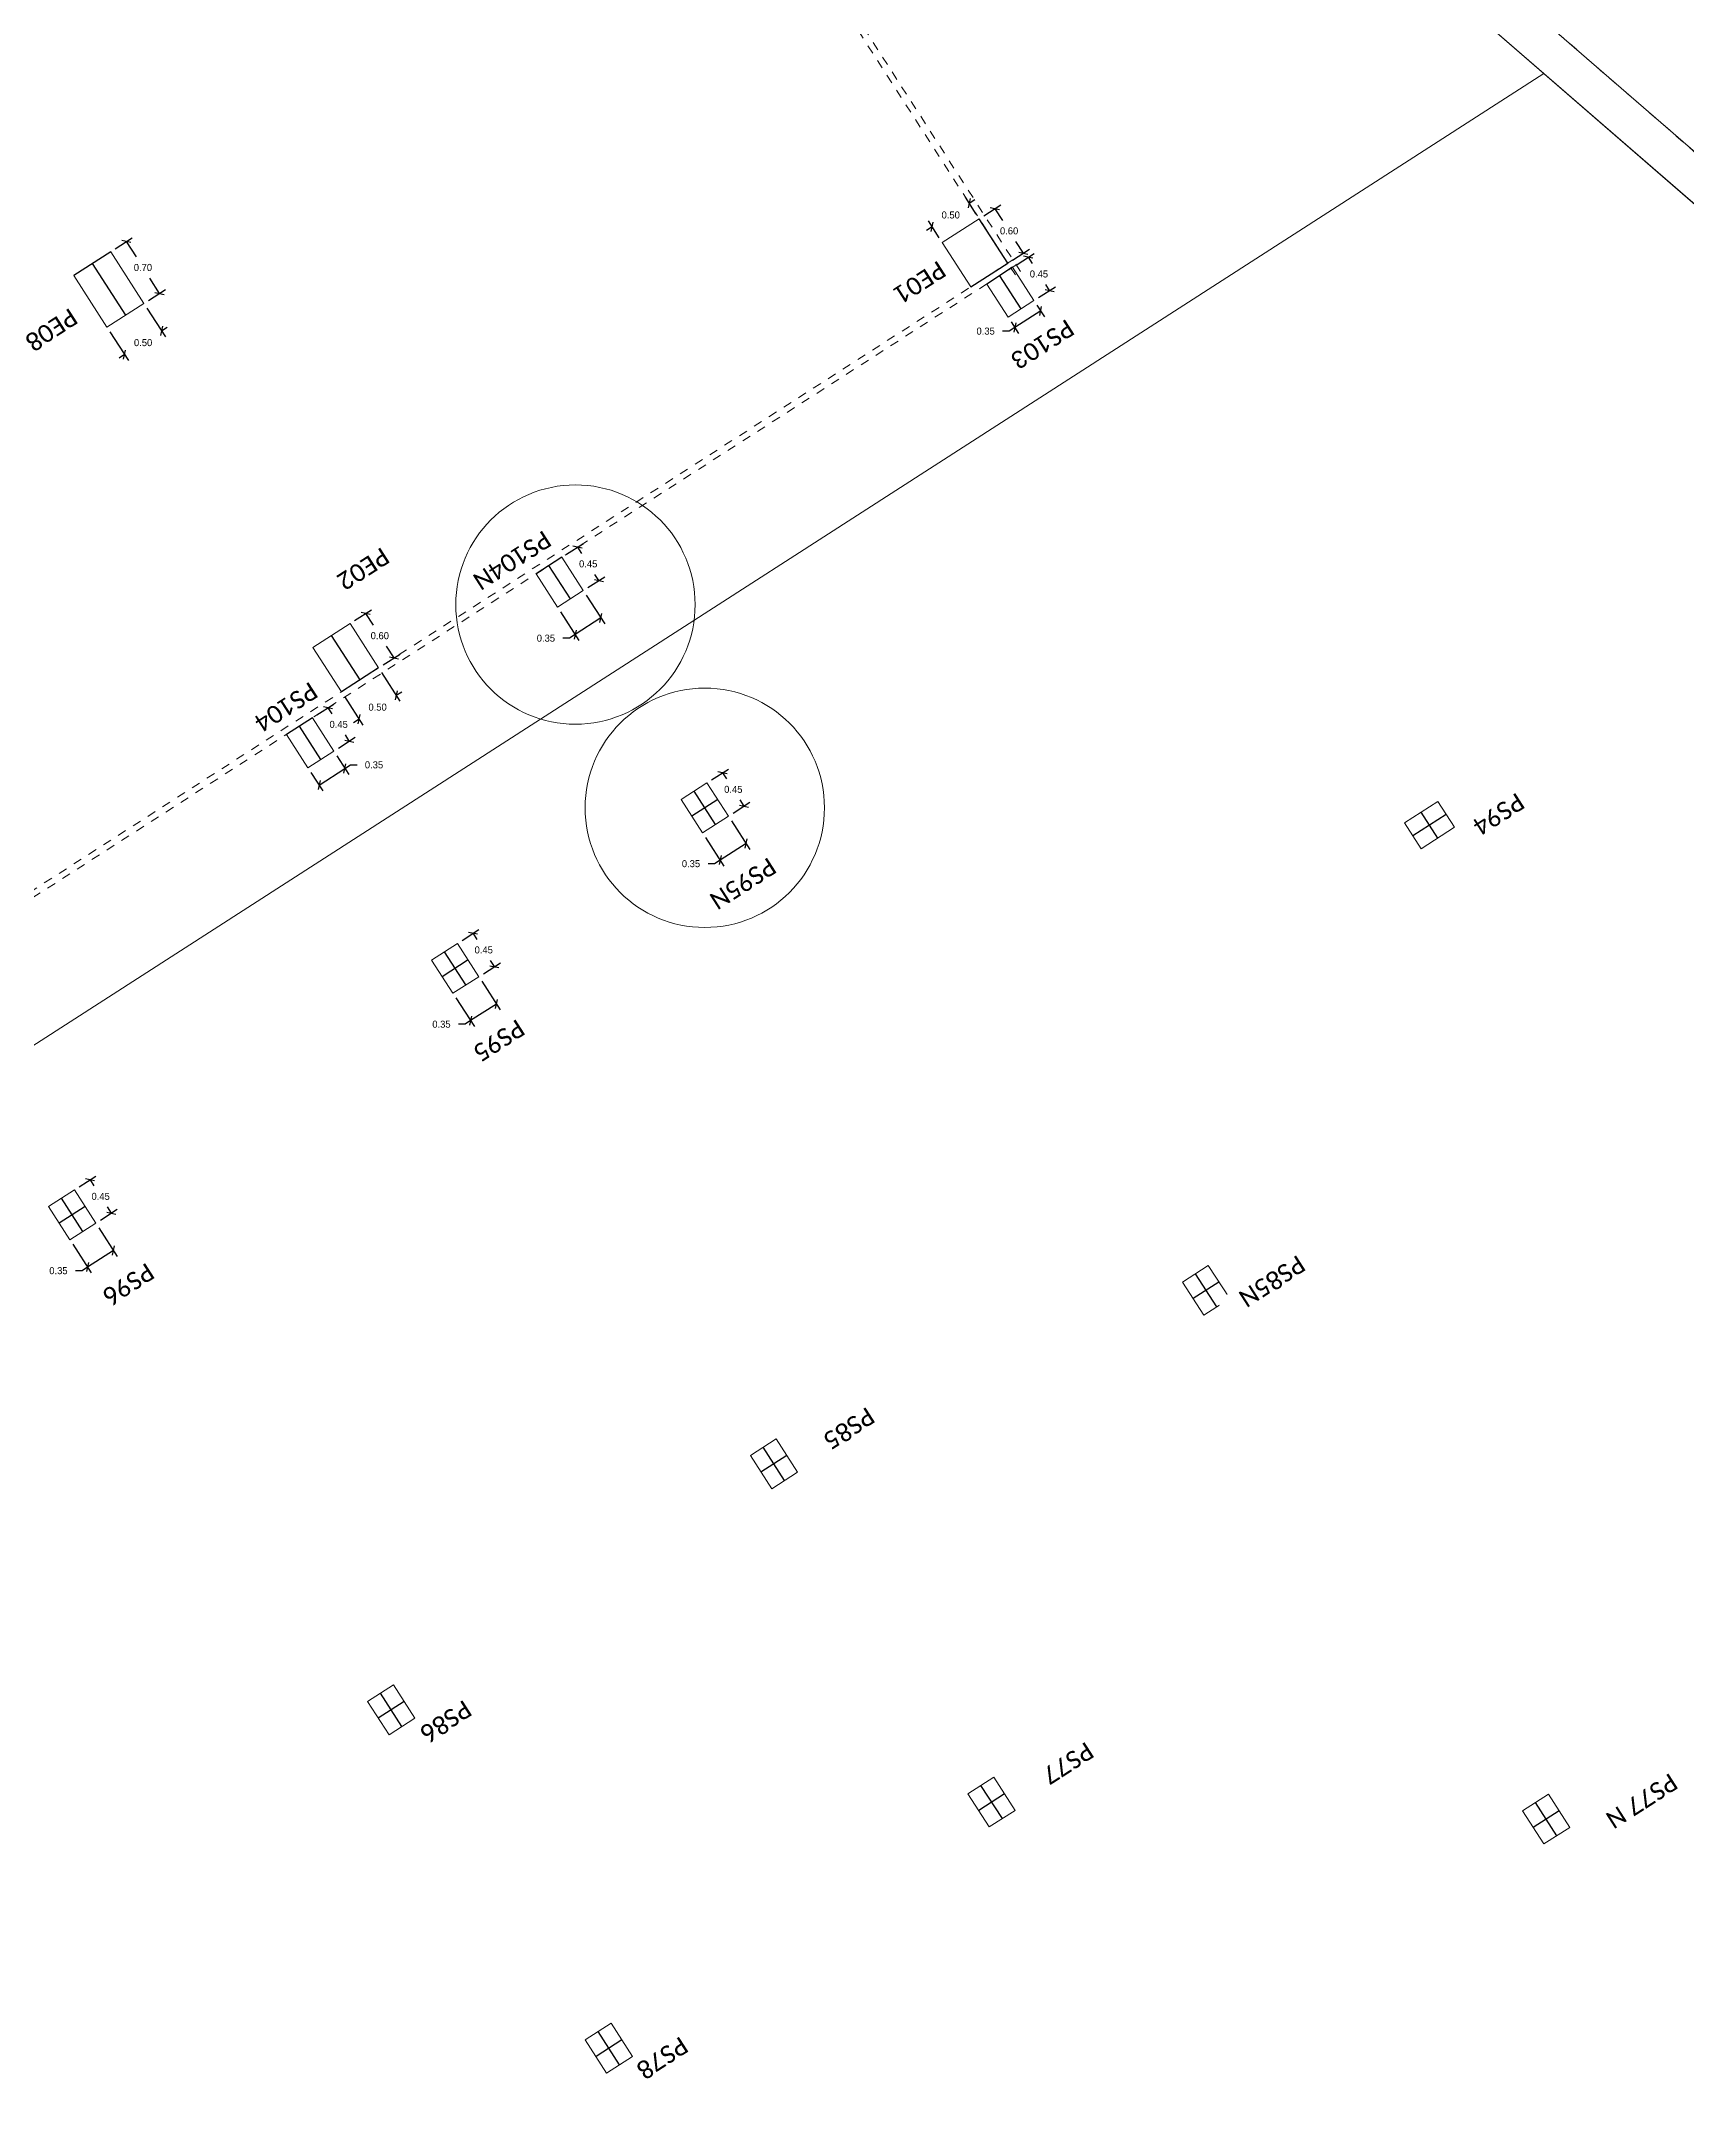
# Model space of a CAD drawing. Header units: metres. Extents: x 448 to 592, y 494 to 631.
# Drawn here: x 518.37 to 537.08, y 574.95 to 598.52 of the extents above; entities that cross this region are included whole.
import ezdxf

# ---------------------------------------------------------------- set-up
doc = ezdxf.new("R2010")
doc.units = ezdxf.units.M
doc.linetypes.add('Trazo general', pattern=[0.001875, 0.00125, -0.000625])
for name, color, linetype, lineweight, true_color in [('0-AR-TXT-1', 5, 'Continuous', 5, 0x0000ff), ('0-AR-TXT-2', 7, 'Continuous', 5, 0xae3800), ('00-AUX-6', 5, 'Trazo general', 5, 0x0000ff), ('00-AUX-7', 7, 'Continuous', 25, 0xff8000)]:
    doc.layers.add(name, color=color, linetype=linetype, lineweight=lineweight, true_color=true_color)
for name, color, linetype, lineweight in [('00-AUX-2', 7, 'Continuous', 5), ('1-AR-PILARES', 7, 'Continuous', 5), ('1-AR-VISTA', 7, 'Continuous', 5), ('SECC_COTAS', 255, 'Continuous', 9)]:
    doc.layers.add(name, color=color, linetype=linetype, lineweight=lineweight)
doc.styles.add('Calibri', font='calibri.ttf', dxfattribs={"height": 0.2})
doc.dimstyles.get("Standard").update_dxf_attribs({"dimtxt": 0.18, "dimasz": 0.18, "dimexe": 0.18, "dimexo": 0.0625, "dimgap": 0.09, "dimtad": 0, "dimtih": 1, "dimtoh": 1, "dimzin": 0, "dimdsep": 46, "dimtxsty": 'Standard', "dimcen": 0.09, "dimadec": 0, "dimazin": 0, "dimtfac": 1, "dimtdec": 4, "dimtofl": 0, "dimtmove": 0, "dimatfit": 3, "dimfxl": 1, "dimtolj": 1, "dimtzin": 0, "dimarcsym": 0})

# ---------------------------------------------------------------- blocks, each defined once
blk = doc.blocks.new('_Oblique')
at = {"color": 0, "linetype": 'ByBlock', "lineweight": -2}
blk.add_line((-0.5, -0.5), (0.5, 0.5), dxfattribs=at)
blk = doc.blocks.new('*D583')
at = {"layer": 'Defpoints', "color": 0, "transparency": 16777216}
for p in [(521.69, 590.452), (521.396, 590.263), (521.523, 590.066)]:
    blk.add_point(p, dxfattribs=at)
at = {"layer": 'SECC_COTAS', "color": 0, "lineweight": -2, "transparency": 16777216}
for p, q in [((521.43, 590.21), (521.566, 589.999)), ((521.523, 590.066), (521.817, 590.255)), ((521.724, 590.4), (521.86, 590.188)), ((521.817, 590.255), (521.88, 590.296)), ((521.88, 590.296), (521.955, 590.296))]:
    blk.add_line(p, q, dxfattribs=at)
at = {"layer": 'SECC_COTAS', "color": 0, "lineweight": -2, "transparency": 16777216, "xscale": 0.075, "yscale": 0.075, "zscale": 0.075}
for p, rotation in [((521.817, 590.255), 32.75532757307702), ((521.523, 590.066), 212.7553275730771)]:
    blk.add_blockref('_Oblique', p, dxfattribs=dict(at, rotation=rotation))
at = {"layer": 'SECC_COTAS', "color": 0, "transparency": 16777216, "insert": (522.148, 590.296), "char_height": 0.08, "attachment_point": 5}
blk.add_mtext('\\A1;0.35', dxfattribs=at)
blk = doc.blocks.new('*D584')
at = {"layer": 'Defpoints', "color": 0, "transparency": 16777216}
for p in [(521.624, 590.945), (521.447, 590.831), (521.69, 590.452)]:
    blk.add_point(p, dxfattribs=at)
at = {"layer": 'SECC_COTAS', "color": 0, "lineweight": -2, "transparency": 16777216}
for p, q in [((521.499, 590.865), (521.691, 590.988)), ((521.624, 590.945), (521.668, 590.876)), ((521.743, 590.486), (521.935, 590.61)), ((521.867, 590.566), (521.823, 590.636))]:
    blk.add_line(p, q, dxfattribs=at)
at = {"layer": 'SECC_COTAS', "color": 0, "lineweight": -2, "transparency": 16777216, "xscale": 0.075, "yscale": 0.075, "zscale": 0.075}
for p, rotation in [((521.624, 590.945), 122.7553275663219), ((521.867, 590.566), 302.7553275663219)]:
    blk.add_blockref('_Oblique', p, dxfattribs=dict(at, rotation=rotation))
at = {"layer": 'SECC_COTAS', "color": 0, "transparency": 16777216, "insert": (521.746, 590.756), "char_height": 0.08, "attachment_point": 5}
blk.add_mtext('\\A1;0.45', dxfattribs=at)
blk = doc.blocks.new('*D585')
at = {"layer": 'Defpoints', "color": 0, "transparency": 16777216}
for p in [(522.199, 591.398), (521.779, 591.128), (521.979, 590.816)]:
    blk.add_point(p, dxfattribs=at)
at = {"layer": 'SECC_COTAS', "color": 0, "lineweight": -2, "transparency": 16777216}
for p, q in [((522.233, 591.346), (522.443, 591.02)), ((522.4, 591.087), (522.463, 591.127)), ((521.813, 591.075), (522.022, 590.749)), ((521.979, 590.816), (521.916, 590.776))]:
    blk.add_line(p, q, dxfattribs=at)
at = {"layer": 'SECC_COTAS', "color": 0, "lineweight": -2, "transparency": 16777216, "xscale": 0.075, "yscale": 0.075, "zscale": 0.075}
for p, rotation in [((522.4, 591.087), 212.7553275710534), ((521.979, 590.816), 32.7553275710535)]:
    blk.add_blockref('_Oblique', p, dxfattribs=dict(at, rotation=rotation))
at = {"layer": 'SECC_COTAS', "color": 0, "transparency": 16777216, "insert": (522.189, 590.952), "char_height": 0.08, "attachment_point": 5}
blk.add_mtext('\\A1;0.50', dxfattribs=at)
blk = doc.blocks.new('*D586')
at = {"layer": 'Defpoints', "color": 0, "transparency": 16777216}
for p in [(521.875, 591.903), (522.052, 592.017), (522.199, 591.398)]:
    blk.add_point(p, dxfattribs=at)
at = {"layer": 'SECC_COTAS', "color": 0, "lineweight": -2, "transparency": 16777216}
for p, q in [((521.927, 591.937), (522.119, 592.06)), ((522.052, 592.017), (522.137, 591.885)), ((522.376, 591.512), (522.291, 591.645)), ((522.252, 591.432), (522.444, 591.556))]:
    blk.add_line(p, q, dxfattribs=at)
at = {"layer": 'SECC_COTAS', "color": 0, "lineweight": -2, "transparency": 16777216, "xscale": 0.075, "yscale": 0.075, "zscale": 0.075}
for p, rotation in [((522.052, 592.017), 122.7553275663559), ((522.376, 591.512), 302.7553275663559)]:
    blk.add_blockref('_Oblique', p, dxfattribs=dict(at, rotation=rotation))
at = {"layer": 'SECC_COTAS', "color": 0, "transparency": 16777216, "insert": (522.214, 591.765), "char_height": 0.08, "attachment_point": 5}
blk.add_mtext('\\A1;0.60', dxfattribs=at)
blk = doc.blocks.new('*D587')
at = {"layer": 'Defpoints', "color": 0, "transparency": 16777216}
for p in [(524.234, 592.089), (524.528, 592.278), (524.434, 591.778)]:
    blk.add_point(p, dxfattribs=at)
at = {"layer": 'SECC_COTAS', "color": 0, "lineweight": -2, "transparency": 16777216}
for p, q in [((524.562, 592.226), (524.772, 591.9)), ((524.268, 592.037), (524.478, 591.71)), ((524.729, 591.967), (524.434, 591.778)), ((524.371, 591.737), (524.296, 591.737)), ((524.434, 591.778), (524.371, 591.737))]:
    blk.add_line(p, q, dxfattribs=at)
at = {"layer": 'SECC_COTAS', "color": 0, "lineweight": -2, "transparency": 16777216, "xscale": 0.075, "yscale": 0.075, "zscale": 0.075}
for p, rotation in [((524.434, 591.778), 212.7553275730669), ((524.729, 591.967), 32.75532757306695)]:
    blk.add_blockref('_Oblique', p, dxfattribs=dict(at, rotation=rotation))
at = {"layer": 'SECC_COTAS', "color": 0, "transparency": 16777216, "insert": (524.103, 591.737), "char_height": 0.08, "attachment_point": 5}
blk.add_mtext('\\A1;0.35', dxfattribs=at)
blk = doc.blocks.new('*D588')
at = {"layer": 'Defpoints', "color": 0, "transparency": 16777216}
for p in [(524.462, 592.771), (524.285, 592.657), (524.528, 592.278)]:
    blk.add_point(p, dxfattribs=at)
at = {"layer": 'SECC_COTAS', "color": 0, "lineweight": -2, "transparency": 16777216}
for p, q in [((524.338, 592.691), (524.529, 592.814)), ((524.462, 592.771), (524.507, 592.702)), ((524.581, 592.312), (524.773, 592.436)), ((524.706, 592.392), (524.661, 592.462))]:
    blk.add_line(p, q, dxfattribs=at)
at = {"layer": 'SECC_COTAS', "color": 0, "lineweight": -2, "transparency": 16777216, "xscale": 0.075, "yscale": 0.075, "zscale": 0.075}
for p, rotation in [((524.462, 592.771), 122.7553275663219), ((524.706, 592.392), 302.7553275663219)]:
    blk.add_blockref('_Oblique', p, dxfattribs=dict(at, rotation=rotation))
at = {"layer": 'SECC_COTAS', "color": 0, "transparency": 16777216, "insert": (524.584, 592.582), "char_height": 0.08, "attachment_point": 5}
blk.add_mtext('\\A1;0.45', dxfattribs=at)
blk = doc.blocks.new('*D589')
at = {"layer": 'Defpoints', "color": 0, "transparency": 16777216}
for p in [(529.36, 595.387), (529.654, 595.576), (529.435, 595.27)]:
    blk.add_point(p, dxfattribs=at)
at = {"layer": 'SECC_COTAS', "color": 0, "lineweight": -2, "transparency": 16777216}
for p, q in [((529.73, 595.459), (529.435, 595.27)), ((529.688, 595.524), (529.773, 595.392)), ((529.372, 595.229), (529.297, 595.229)), ((529.435, 595.27), (529.372, 595.229)), ((529.394, 595.334), (529.478, 595.203))]:
    blk.add_line(p, q, dxfattribs=at)
at = {"layer": 'SECC_COTAS', "color": 0, "lineweight": -2, "transparency": 16777216, "xscale": 0.075, "yscale": 0.075, "zscale": 0.075}
for p, rotation in [((529.73, 595.459), 32.75532756635096), ((529.435, 595.27), 212.755327566351)]:
    blk.add_blockref('_Oblique', p, dxfattribs=dict(at, rotation=rotation))
at = {"layer": 'SECC_COTAS', "color": 0, "transparency": 16777216, "insert": (529.104, 595.229), "char_height": 0.08, "attachment_point": 5}
blk.add_mtext('\\A1;0.35', dxfattribs=at)
blk = doc.blocks.new('*D590')
at = {"layer": 'Defpoints', "color": 0, "transparency": 16777216}
for p in [(529.588, 596.069), (529.411, 595.955), (529.654, 595.576)]:
    blk.add_point(p, dxfattribs=at)
at = {"layer": 'SECC_COTAS', "color": 0, "lineweight": -2, "transparency": 16777216}
for p, q in [((529.463, 595.988), (529.655, 596.112)), ((529.588, 596.069), (529.633, 595.999)), ((529.707, 595.61), (529.899, 595.733)), ((529.831, 595.69), (529.787, 595.759))]:
    blk.add_line(p, q, dxfattribs=at)
at = {"layer": 'SECC_COTAS', "color": 0, "lineweight": -2, "transparency": 16777216, "xscale": 0.075, "yscale": 0.075, "zscale": 0.075}
for p, rotation in [((529.588, 596.069), 122.7553275663338), ((529.831, 595.69), 302.7553275663338)]:
    blk.add_blockref('_Oblique', p, dxfattribs=dict(at, rotation=rotation))
at = {"layer": 'SECC_COTAS', "color": 0, "transparency": 16777216, "insert": (529.71, 595.879), "char_height": 0.08, "attachment_point": 5}
blk.add_mtext('\\A1;0.45', dxfattribs=at)
blk = doc.blocks.new('*D591')
at = {"layer": 'Defpoints', "color": 0, "transparency": 16777216}
for p in [(528.496, 596.415), (529.032, 596.507), (528.611, 596.237)]:
    blk.add_point(p, dxfattribs=at)
at = {"layer": 'SECC_COTAS', "color": 0, "lineweight": -2, "transparency": 16777216}
for p, q in [((528.998, 596.56), (528.874, 596.753)), ((528.917, 596.685), (528.98, 596.726)), ((528.496, 596.415), (528.433, 596.374)), ((528.577, 596.289), (528.453, 596.482))]:
    blk.add_line(p, q, dxfattribs=at)
at = {"layer": 'SECC_COTAS', "color": 0, "lineweight": -2, "transparency": 16777216, "xscale": 0.075, "yscale": 0.075, "zscale": 0.075}
for p, rotation in [((528.917, 596.685), 212.7553275710534), ((528.496, 596.415), 32.7553275710535)]:
    blk.add_blockref('_Oblique', p, dxfattribs=dict(at, rotation=rotation))
at = {"layer": 'SECC_COTAS', "color": 0, "transparency": 16777216, "insert": (528.707, 596.55), "char_height": 0.08, "attachment_point": 5}
blk.add_mtext('\\A1;0.50', dxfattribs=at)
blk = doc.blocks.new('*D592')
at = {"layer": 'Defpoints', "color": 0, "transparency": 16777216}
for p in [(529.209, 596.621), (529.032, 596.507), (529.356, 596.003)]:
    blk.add_point(p, dxfattribs=at)
at = {"layer": 'SECC_COTAS', "color": 0, "lineweight": -2, "transparency": 16777216}
for p, q in [((529.084, 596.541), (529.276, 596.664)), ((529.209, 596.621), (529.294, 596.489)), ((529.409, 596.036), (529.601, 596.16)), ((529.533, 596.117), (529.448, 596.249))]:
    blk.add_line(p, q, dxfattribs=at)
at = {"layer": 'SECC_COTAS', "color": 0, "lineweight": -2, "transparency": 16777216, "xscale": 0.075, "yscale": 0.075, "zscale": 0.075}
for p, rotation in [((529.209, 596.621), 122.7553275663559), ((529.533, 596.117), 302.7553275663559)]:
    blk.add_blockref('_Oblique', p, dxfattribs=dict(at, rotation=rotation))
at = {"layer": 'SECC_COTAS', "color": 0, "transparency": 16777216, "insert": (529.371, 596.369), "char_height": 0.08, "attachment_point": 5}
blk.add_mtext('\\A1;0.60', dxfattribs=at)
blk = doc.blocks.new('*D593')
at = {"layer": 'Defpoints', "color": 0, "transparency": 16777216}
for p in [(519.532, 595.544), (519.111, 595.274), (519.312, 594.962)]:
    blk.add_point(p, dxfattribs=at)
at = {"layer": 'SECC_COTAS', "color": 0, "lineweight": -2, "transparency": 16777216}
for p, q in [((519.566, 595.492), (519.776, 595.166)), ((519.145, 595.221), (519.355, 594.895)), ((519.732, 595.233), (519.795, 595.274)), ((519.312, 594.962), (519.249, 594.922))]:
    blk.add_line(p, q, dxfattribs=at)
at = {"layer": 'SECC_COTAS', "color": 0, "lineweight": -2, "transparency": 16777216, "xscale": 0.075, "yscale": 0.075, "zscale": 0.075}
for p, rotation in [((519.732, 595.233), 212.7553275710534), ((519.312, 594.962), 32.7553275710535)]:
    blk.add_blockref('_Oblique', p, dxfattribs=dict(at, rotation=rotation))
at = {"layer": 'SECC_COTAS', "color": 0, "transparency": 16777216, "insert": (519.522, 595.098), "char_height": 0.08, "attachment_point": 5}
blk.add_mtext('\\A1;0.50', dxfattribs=at)
blk = doc.blocks.new('*D594')
at = {"layer": 'Defpoints', "color": 0, "transparency": 16777216}
for p in [(519.153, 596.133), (519.33, 596.247), (519.532, 595.544)]:
    blk.add_point(p, dxfattribs=at)
at = {"layer": 'SECC_COTAS', "color": 0, "lineweight": -2, "transparency": 16777216}
for p, q in [((519.206, 596.167), (519.398, 596.29)), ((519.33, 596.247), (519.442, 596.073)), ((519.709, 595.658), (519.597, 595.833)), ((519.585, 595.578), (519.776, 595.702))]:
    blk.add_line(p, q, dxfattribs=at)
at = {"layer": 'SECC_COTAS', "color": 0, "lineweight": -2, "transparency": 16777216, "xscale": 0.075, "yscale": 0.075, "zscale": 0.075}
for p, rotation in [((519.33, 596.247), 122.7553276465497), ((519.709, 595.658), 302.7553276465497)]:
    blk.add_blockref('_Oblique', p, dxfattribs=dict(at, rotation=rotation))
at = {"layer": 'SECC_COTAS', "color": 0, "transparency": 16777216, "insert": (519.52, 595.953), "char_height": 0.08, "attachment_point": 5}
blk.add_mtext('\\A1;0.70', dxfattribs=at)
blk = doc.blocks.new('*D627')
at = {"layer": 'Defpoints', "color": 0, "transparency": 16777216}
for p in [(518.984, 585.085), (518.69, 584.895), (518.89, 584.584)]:
    blk.add_point(p, dxfattribs=at)
at = {"layer": 'SECC_COTAS', "color": 0, "lineweight": -2, "transparency": 16777216}
for p, q in [((519.018, 585.032), (519.228, 584.706)), ((518.724, 584.843), (518.933, 584.517)), ((519.184, 584.773), (518.89, 584.584)), ((518.827, 584.543), (518.752, 584.543)), ((518.89, 584.584), (518.827, 584.543))]:
    blk.add_line(p, q, dxfattribs=at)
at = {"layer": 'SECC_COTAS', "color": 0, "lineweight": -2, "transparency": 16777216, "xscale": 0.075, "yscale": 0.075, "zscale": 0.075}
for p, rotation in [((519.184, 584.773), 32.75532757307813), ((518.89, 584.584), 212.7553275730781)]:
    blk.add_blockref('_Oblique', p, dxfattribs=dict(at, rotation=rotation))
at = {"layer": 'SECC_COTAS', "color": 0, "transparency": 16777216, "insert": (518.559, 584.543), "char_height": 0.08, "attachment_point": 5}
blk.add_mtext('\\A1;0.35', dxfattribs=at)
blk = doc.blocks.new('*D628')
at = {"layer": 'Defpoints', "color": 0, "transparency": 16777216}
for p in [(518.741, 585.463), (518.918, 585.577), (518.984, 585.085)]:
    blk.add_point(p, dxfattribs=at)
at = {"layer": 'SECC_COTAS', "color": 0, "lineweight": -2, "transparency": 16777216}
for p, q in [((518.793, 585.497), (518.985, 585.62)), ((518.918, 585.577), (518.962, 585.508)), ((519.037, 585.119), (519.228, 585.242)), ((519.161, 585.199), (519.117, 585.268))]:
    blk.add_line(p, q, dxfattribs=at)
at = {"layer": 'SECC_COTAS', "color": 0, "lineweight": -2, "transparency": 16777216, "xscale": 0.075, "yscale": 0.075, "zscale": 0.075}
for p, rotation in [((518.918, 585.577), 122.7553275663487), ((519.161, 585.199), 302.7553275663487)]:
    blk.add_blockref('_Oblique', p, dxfattribs=dict(at, rotation=rotation))
at = {"layer": 'SECC_COTAS', "color": 0, "transparency": 16777216, "insert": (519.039, 585.388), "char_height": 0.08, "attachment_point": 5}
blk.add_mtext('\\A1;0.45', dxfattribs=at)
blk = doc.blocks.new('*D629')
at = {"layer": 'Defpoints', "color": 0, "transparency": 16777216}
for p in [(523.34, 587.887), (523.046, 587.698), (523.246, 587.387)]:
    blk.add_point(p, dxfattribs=at)
at = {"layer": 'SECC_COTAS', "color": 0, "lineweight": -2, "transparency": 16777216}
for p, q in [((523.374, 587.835), (523.584, 587.509)), ((523.08, 587.645), (523.29, 587.319)), ((523.541, 587.576), (523.246, 587.387)), ((523.183, 587.346), (523.108, 587.346)), ((523.246, 587.387), (523.183, 587.346))]:
    blk.add_line(p, q, dxfattribs=at)
at = {"layer": 'SECC_COTAS', "color": 0, "lineweight": -2, "transparency": 16777216, "xscale": 0.075, "yscale": 0.075, "zscale": 0.075}
for p, rotation in [((523.541, 587.576), 32.75532757307813), ((523.246, 587.387), 212.7553275730781)]:
    blk.add_blockref('_Oblique', p, dxfattribs=dict(at, rotation=rotation))
at = {"layer": 'SECC_COTAS', "color": 0, "transparency": 16777216, "insert": (522.915, 587.346), "char_height": 0.08, "attachment_point": 5}
blk.add_mtext('\\A1;0.35', dxfattribs=at)
blk = doc.blocks.new('*D630')
at = {"layer": 'Defpoints', "color": 0, "transparency": 16777216}
for p in [(523.274, 588.38), (523.097, 588.266), (523.34, 587.887)]:
    blk.add_point(p, dxfattribs=at)
at = {"layer": 'SECC_COTAS', "color": 0, "lineweight": -2, "transparency": 16777216}
for p, q in [((523.149, 588.3), (523.341, 588.423)), ((523.274, 588.38), (523.319, 588.311)), ((523.393, 587.921), (523.585, 588.045)), ((523.517, 588.001), (523.473, 588.071))]:
    blk.add_line(p, q, dxfattribs=at)
at = {"layer": 'SECC_COTAS', "color": 0, "lineweight": -2, "transparency": 16777216, "xscale": 0.075, "yscale": 0.075, "zscale": 0.075}
for p, rotation in [((523.274, 588.38), 122.7553275663487), ((523.517, 588.001), 302.7553275663487)]:
    blk.add_blockref('_Oblique', p, dxfattribs=dict(at, rotation=rotation))
at = {"layer": 'SECC_COTAS', "color": 0, "transparency": 16777216, "insert": (523.396, 588.191), "char_height": 0.08, "attachment_point": 5}
blk.add_mtext('\\A1;0.45', dxfattribs=at)
blk = doc.blocks.new('*D631')
at = {"layer": 'Defpoints', "color": 0, "transparency": 16777216}
for p in [(526.179, 589.713), (525.884, 589.524), (526.085, 589.213)]:
    blk.add_point(p, dxfattribs=at)
at = {"layer": 'SECC_COTAS', "color": 0, "lineweight": -2, "transparency": 16777216}
for p, q in [((525.918, 589.471), (526.128, 589.145)), ((526.213, 589.661), (526.422, 589.335)), ((526.379, 589.402), (526.085, 589.213)), ((526.022, 589.172), (525.947, 589.172)), ((526.085, 589.213), (526.022, 589.172))]:
    blk.add_line(p, q, dxfattribs=at)
at = {"layer": 'SECC_COTAS', "color": 0, "lineweight": -2, "transparency": 16777216, "xscale": 0.075, "yscale": 0.075, "zscale": 0.075}
for p, rotation in [((526.085, 589.213), 212.7553275730781), ((526.379, 589.402), 32.75532757307813)]:
    blk.add_blockref('_Oblique', p, dxfattribs=dict(at, rotation=rotation))
at = {"layer": 'SECC_COTAS', "color": 0, "transparency": 16777216, "insert": (525.753, 589.172), "char_height": 0.08, "attachment_point": 5}
blk.add_mtext('\\A1;0.35', dxfattribs=at)
blk = doc.blocks.new('*D632')
at = {"layer": 'Defpoints', "color": 0, "transparency": 16777216}
for p in [(526.112, 590.206), (525.935, 590.092), (526.179, 589.713)]:
    blk.add_point(p, dxfattribs=at)
at = {"layer": 'SECC_COTAS', "color": 0, "lineweight": -2, "transparency": 16777216}
for p, q in [((525.988, 590.126), (526.18, 590.249)), ((526.112, 590.206), (526.157, 590.137)), ((526.231, 589.747), (526.423, 589.871)), ((526.356, 589.827), (526.311, 589.897))]:
    blk.add_line(p, q, dxfattribs=at)
at = {"layer": 'SECC_COTAS', "color": 0, "lineweight": -2, "transparency": 16777216, "xscale": 0.075, "yscale": 0.075, "zscale": 0.075}
for p, rotation in [((526.112, 590.206), 122.7553275663487), ((526.356, 589.827), 302.7553275663487)]:
    blk.add_blockref('_Oblique', p, dxfattribs=dict(at, rotation=rotation))
at = {"layer": 'SECC_COTAS', "color": 0, "transparency": 16777216, "insert": (526.234, 590.017), "char_height": 0.08, "attachment_point": 5}
blk.add_mtext('\\A1;0.45', dxfattribs=at)

msp = doc.modelspace()

# ---------------------------------------------------------------- linework, layer by layer
at = {"layer": '00-AUX-2'}
for p, q in [((557.678, 579.474), (518.854, 613.155)), ((557.383, 579.134), (518.567, 612.808))]:
    msp.add_line(p, q, dxfattribs=at)
at = {"layer": '00-AUX-6'}
for p, q in [((558.034, 579.165), (518.854, 613.155)), ((525.168, 602.512), (529.443, 595.868)), ((525.227, 602.55), (529.502, 595.906)), ((529.415, 596.041), (479.889, 564.178)), ((529.453, 595.982), (479.986, 564.157))]:
    msp.add_line(p, q, dxfattribs=at)
at = {"layer": '00-AUX-7', "color": 1}
for p, q in [((529.356, 596.003), (529.032, 596.507)), ((519.153, 596.133), (518.733, 595.863)), ((518.943, 595.998), (519.322, 595.409)), ((528.936, 595.732), (529.356, 596.003)), ((529.411, 595.955), (529.116, 595.765)), ((529.507, 595.481), (529.264, 595.86)), ((524.285, 592.657), (523.991, 592.468)), ((524.381, 592.184), (524.138, 592.562)), ((521.989, 591.263), (521.664, 591.768)), ((522.199, 591.398), (521.779, 591.128)), ((521.447, 590.831), (521.152, 590.641)), ((521.543, 590.358), (521.3, 590.736)), ((526.032, 589.619), (525.788, 589.997)), ((526.057, 589.903), (525.763, 589.713)), ((523.219, 588.077), (522.924, 587.887)), ((523.193, 587.793), (522.95, 588.171)), ((518.862, 585.274), (518.568, 585.085)), ((518.837, 584.99), (518.593, 585.368))]:
    msp.add_line(p, q, dxfattribs=at)
at = {"layer": '00-AUX-7'}
for p, q in [((534.341, 589.733), (533.963, 589.489)), ((534.247, 589.464), (534.057, 589.758)), ((531.732, 584.131), (531.489, 584.509)), ((531.758, 584.414), (531.464, 584.225)), ((526.844, 582.442), (526.549, 582.253)), ((526.818, 582.158), (526.575, 582.537)), ((522.492, 579.642), (522.197, 579.453)), ((522.466, 579.358), (522.223, 579.737)), ((529.294, 578.311), (529.05, 578.689)), ((529.319, 578.594), (529.025, 578.405)), ((535.626, 578.401), (535.332, 578.212)), ((535.601, 578.117), (535.357, 578.496)), ((524.967, 575.794), (524.673, 575.605)), ((524.941, 575.511), (524.698, 575.889))]:
    msp.add_line(p, q, dxfattribs=at)
at = {"layer": '1-AR-PILARES'}
for p, q in [((529.032, 596.507), (528.611, 596.237)), ((529.356, 596.003), (529.032, 596.507)), ((519.153, 596.133), (518.733, 595.863)), ((519.532, 595.544), (519.153, 596.133)), ((528.611, 596.237), (528.936, 595.732)), ((518.733, 595.863), (519.111, 595.274)), ((528.936, 595.732), (529.356, 596.003)), ((529.411, 595.955), (529.116, 595.765)), ((529.654, 595.576), (529.411, 595.955)), ((529.116, 595.765), (529.36, 595.387)), ((519.111, 595.274), (519.532, 595.544)), ((529.36, 595.387), (529.654, 595.576)), ((524.285, 592.657), (523.991, 592.468)), ((524.528, 592.278), (524.285, 592.657)), ((523.991, 592.468), (524.234, 592.089)), ((524.234, 592.089), (524.528, 592.278)), ((521.875, 591.903), (521.454, 591.632)), ((522.199, 591.398), (521.875, 591.903)), ((521.454, 591.632), (521.779, 591.128)), ((521.779, 591.128), (522.199, 591.398)), ((521.447, 590.831), (521.152, 590.641)), ((521.152, 590.641), (521.396, 590.263)), ((521.69, 590.452), (521.447, 590.831)), ((521.396, 590.263), (521.69, 590.452)), ((525.935, 590.092), (525.641, 589.902)), ((526.179, 589.713), (525.935, 590.092)), ((525.641, 589.902), (525.884, 589.524)), ((525.884, 589.524), (526.179, 589.713)), ((534.246, 589.88), (533.868, 589.637)), ((534.436, 589.586), (534.246, 589.88)), ((533.868, 589.637), (534.057, 589.342)), ((534.057, 589.342), (534.436, 589.586)), ((523.097, 588.266), (522.803, 588.076)), ((522.803, 588.076), (523.046, 587.698)), ((523.34, 587.887), (523.097, 588.266)), ((523.046, 587.698), (523.34, 587.887)), ((518.741, 585.463), (518.446, 585.274)), ((518.984, 585.085), (518.741, 585.463)), ((518.446, 585.274), (518.69, 584.895)), ((518.69, 584.895), (518.984, 585.085)), ((531.636, 584.604), (531.342, 584.414)), ((531.88, 584.225), (531.636, 584.604)), ((531.342, 584.414), (531.585, 584.036)), ((531.585, 584.036), (531.88, 584.225)), ((526.722, 582.631), (526.428, 582.442)), ((526.965, 582.253), (526.722, 582.631)), ((526.428, 582.442), (526.671, 582.063)), ((526.671, 582.063), (526.965, 582.253)), ((522.37, 579.831), (522.075, 579.642)), ((522.613, 579.453), (522.37, 579.831)), ((522.075, 579.642), (522.319, 579.263)), ((522.319, 579.263), (522.613, 579.453)), ((529.197, 578.784), (528.903, 578.594)), ((529.441, 578.405), (529.197, 578.784)), ((528.903, 578.594), (529.146, 578.216)), ((529.146, 578.216), (529.441, 578.405)), ((535.505, 578.591), (535.21, 578.401)), ((535.21, 578.401), (535.454, 578.023)), ((535.748, 578.212), (535.505, 578.591)), ((535.454, 578.023), (535.748, 578.212)), ((524.845, 575.984), (524.551, 575.794)), ((524.551, 575.794), (524.794, 575.416)), ((525.089, 575.605), (524.845, 575.984)), ((524.794, 575.416), (525.089, 575.605))]:
    msp.add_line(p, q, dxfattribs=at)
at = {"layer": '1-AR-VISTA'}
for p, q in [((557.745, 578.821), (518.579, 612.797)), ((482.633, 564.175), (535.454, 598.158))]:
    msp.add_line(p, q, dxfattribs=at)

# ---------------------------------------------------------------- dimensions: what is measured, and where the dimension line sits
at = {"layer": 'SECC_COTAS'}
for p1, p2, distance, picture, middle in [((529.032, 596.507), (528.611, 596.237), -0.212, '*D591', (528.707, 596.55)), ((529.356, 596.003), (529.032, 596.507), -0.211, '*D592', (529.371, 596.369)), ((519.532, 595.544), (519.153, 596.133), -0.211, '*D594', (519.52, 595.953)), ((529.654, 595.576), (529.411, 595.955), -0.211, '*D590', (529.71, 595.879)), ((519.532, 595.544), (519.111, 595.274), 0.37, '*D593', (519.522, 595.098)), ((522.199, 591.398), (521.779, 591.128), 0.37, '*D585', (522.189, 590.952)), ((526.179, 589.713), (525.935, 590.092), -0.211, '*D632', (526.234, 590.017)), ((523.34, 587.887), (523.097, 588.266), -0.211, '*D630', (523.396, 588.191)), ((518.984, 585.085), (518.741, 585.463), -0.211, '*D628', (519.039, 585.388))]:
    dim = msp.add_aligned_dim(p1=p1, p2=p2, distance=distance, dimstyle='Standard', override={"dimtxt": 0.08, "dimasz": 0.075, "dimexe": 0.08, "dimgap": 0.08, "dimblk1": 'Oblique', "dimblk2": 'Oblique', "dimsah": 1}, dxfattribs=at)
    dim.commit()
    dim.dimension.update_dxf_attribs({"geometry": picture, "text_midpoint": middle})
dim = msp.add_linear_dim(base=(521.523, 590.066), p1=(521.69, 590.452), p2=(521.396, 590.263), angle=212.7553, dimstyle='Standard', override={"dimtxt": 0.08, "dimasz": 0.075, "dimexe": 0.08, "dimgap": 0.08, "dimblk1": 'Oblique', "dimblk2": 'Oblique', "dimsah": 1}, dxfattribs=at)
dim.commit()
dim.dimension.update_dxf_attribs({"geometry": '*D583', "text_midpoint": (522.148, 590.296), "dimtype": 161})

# ---------------------------------------------------------------- next in the draw order: texts
at = {"layer": '0-AR-TXT-1', "color": 3, "char_height": 0.2, "width": 0.79367, "attachment_point": 1, "rotation": 212.7553, "style": 'Calibri', "bg_fill": 3, "box_fill_scale": 1.25, "bg_fill_color": 256, "bg_fill_true_color": 13158600, "bg_fill_transparency": 0}
for s, insert in [('PE01', (528.674, 595.87)), ('PE08', (518.798, 595.331)), ('PS103', (530.133, 595.205)), ('PE02', (522.345, 592.61)), ('PS104', (521.529, 591.08)), ('PS95', (523.884, 587.243)), ('PS96', (519.671, 584.472))]:
    msp.add_mtext(s, dxfattribs=dict(at, insert=insert))
at = {"layer": '0-AR-TXT-2', "char_height": 0.2, "attachment_point": 1, "rotation": 212.7553, "style": 'Calibri', "bg_fill": 3, "box_fill_scale": 1.25, "bg_fill_color": 256, "bg_fill_true_color": 13158600, "bg_fill_transparency": 0}
for s, insert, width in [('PS104N', (524.185, 592.802), 1.20253), ('PS94', (535.254, 589.819), 0.7616), ('PS95N', (526.744, 589.083), 1.01013), ('PS85N', (532.761, 584.56), 1.01013), ('PS85', (527.864, 582.832), 0.7616), ('PS86', (523.28, 579.5), 0.7616), ('PS77', (530.355, 579.024), 0.7616), ('PS77 N', (536.996, 578.668), 1.09831), ('PS78', (525.742, 575.673), 0.7616)]:
    msp.add_mtext(s, dxfattribs=dict(at, insert=insert, width=width))

# ---------------------------------------------------------------- next in the draw order: linework, layer by layer
at = {"layer": 'SECC_COTAS'}
for centre in [(524.439, 592.119), (525.91, 589.808)]:
    msp.add_circle(centre, 1.361, dxfattribs=at)

# ---------------------------------------------------------------- next in the draw order: dimensions: what is measured, and where the dimension line sits
for p1, p2, distance, picture, middle in [((529.654, 595.576), (529.36, 595.387), 0.139, '*D589', (529.104, 595.229)), ((524.528, 592.278), (524.285, 592.657), -0.211, '*D588', (524.584, 592.582)), ((522.199, 591.398), (521.875, 591.903), -0.211, '*D586', (522.214, 591.765)), ((524.528, 592.278), (524.234, 592.089), 0.37, '*D587', (524.103, 591.737)), ((521.69, 590.452), (521.447, 590.831), -0.211, '*D584', (521.746, 590.756)), ((526.179, 589.713), (525.884, 589.524), 0.37, '*D631', (525.753, 589.172)), ((523.34, 587.887), (523.046, 587.698), 0.37, '*D629', (522.915, 587.346)), ((518.984, 585.085), (518.69, 584.895), 0.37, '*D627', (518.559, 584.543))]:
    dim = msp.add_aligned_dim(p1=p1, p2=p2, distance=distance, dimstyle='Standard', override={"dimtxt": 0.08, "dimasz": 0.075, "dimexe": 0.08, "dimgap": 0.08, "dimblk1": 'Oblique', "dimblk2": 'Oblique', "dimsah": 1}, dxfattribs=at)
    dim.commit()
    dim.dimension.update_dxf_attribs({"geometry": picture, "text_midpoint": middle})

doc.saveas('drawing.dxf')
